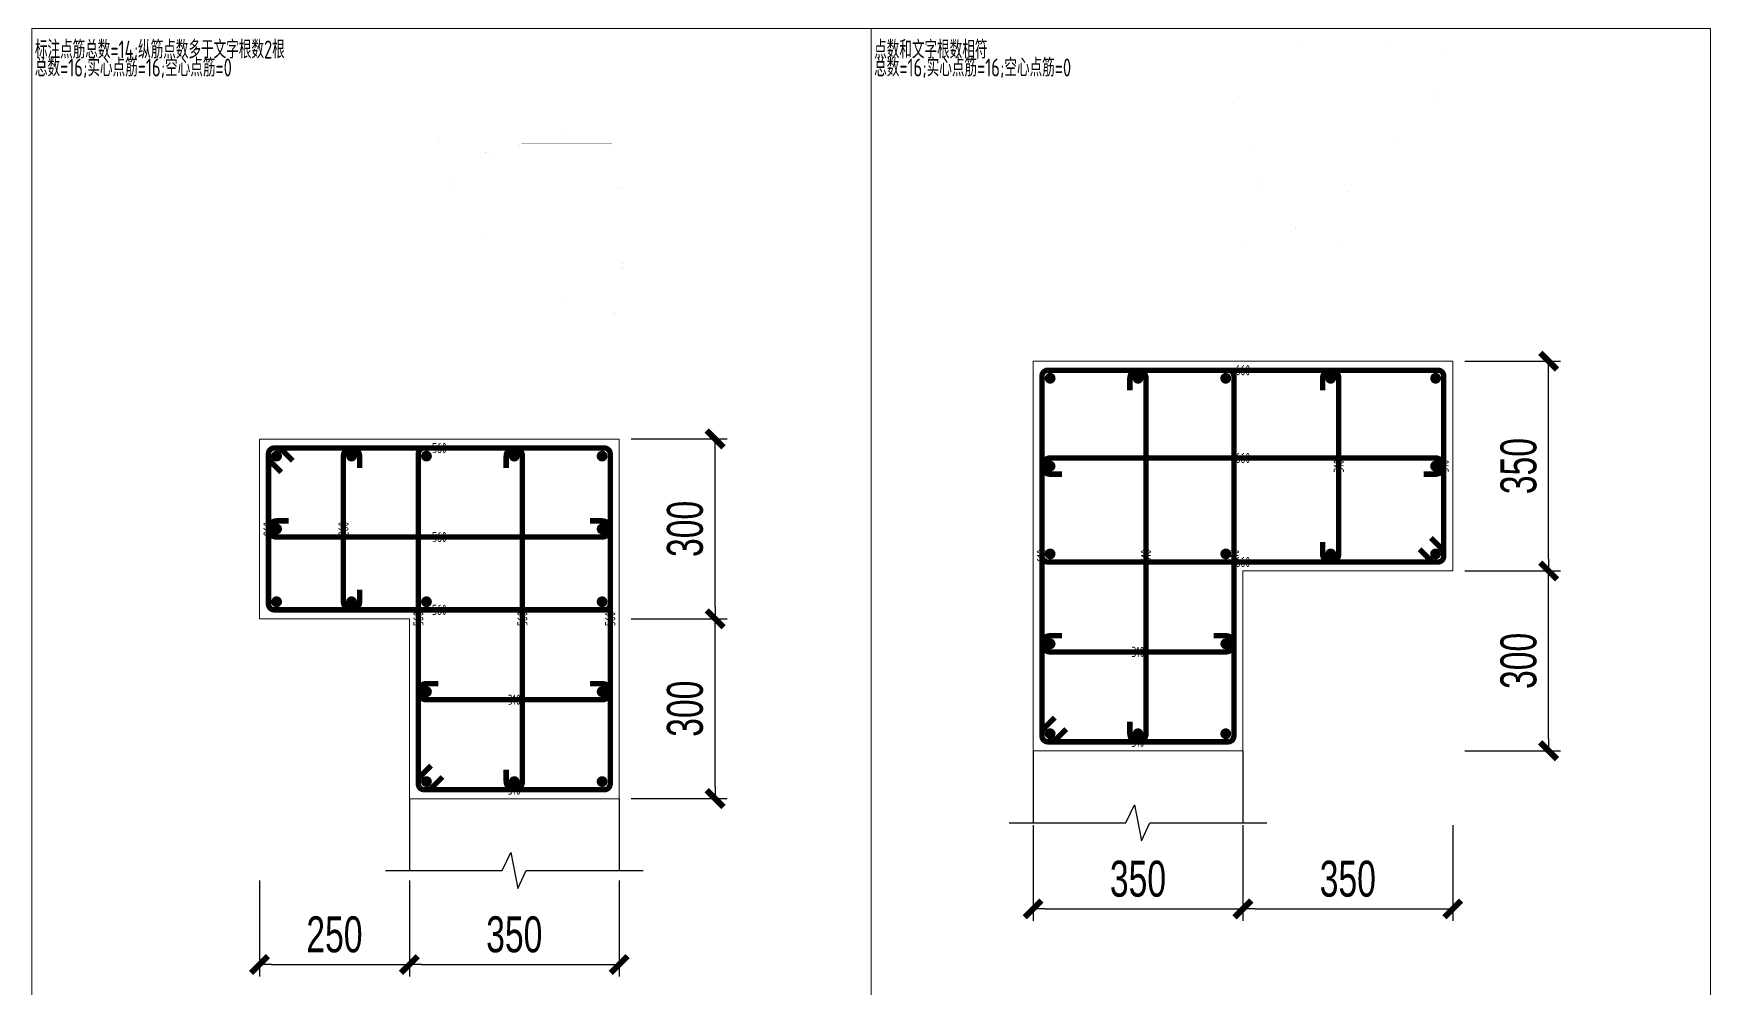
# Model space of a CAD drawing. Extents: x 5874492 to 7194610, y -939842 to -279257.
# Drawn here: x 6456374 to 6470361, y -470476 to -462519 of the extents above; entities that cross this region are included whole.
import ezdxf
from ezdxf.enums import TextEntityAlignment as Align

# ---------------------------------------------------------------- set-up
doc = ezdxf.new("R2010")
doc.units = 0
doc.header["$LTSCALE"] = 1000
for name, color, linetype, lineweight in [('S-墙柱-REIN', 1, 'Continuous', 20), ('S-墙柱-大样细线', 7, 'Continuous', 20), ('S-大样-REIN', 1, 'Continuous', 20), ('S-大样-实线', 2, 'Continuous', 20), ('S-板-楼板负筋', 1, 'Continuous', 20), ('S-通用-TAB', 7, 'Continuous', 20)]:
    doc.layers.add(name, color=color, linetype=linetype, lineweight=lineweight)
for name, color, linetype in [('S-墙柱-大样细线-pdx', 7, 'Continuous'), ('S-大样-实线-pdx', 7, 'Continuous'), ('z-详图标注', 3, 'Continuous')]:
    doc.layers.add(name, color=color, linetype=linetype)
doc.layers.add('箍筋长度', color=3, linetype='Continuous', plot=False)
doc.layers.add('配箍校核', color=34, linetype='Continuous', plot=False)
doc.styles.add('BW_Dim', font='Bweng.shx', dxfattribs={"width": 0.7, "bigfont": 'hztxt.shx'})
doc.styles.add('BW_Rein', font='tssdeng.shx', dxfattribs={"width": 0.7, "bigfont": 'hztxt.shx'})
doc.dimstyles.new('Cyz_20_100', dxfattribs={"dimtxt": 300, "dimasz": 100, "dimexe": 100, "dimexo": 100, "dimgap": 100, "dimtad": 1, "dimdec": 0, "dimlfac": 0.2, "dimzin": 0, "dimdsep": 46, "dimtxsty": 'BW_Dim', "dimblk": '_bwk', "dimcen": 0, "dimclrt": 7, "dimadec": 0, "dimazin": 0, "dimtfac": 1, "dimtdec": 0, "dimtix": 1, "dimtmove": 2, "dimatfit": 0, "dimfxl": 0, "dimtolj": 1, "dimtzin": 0, "dimarcsym": 0})

# ---------------------------------------------------------------- blocks, each defined once
blk = doc.blocks.new('_bwk')
blk.add_line((-1, 0), (0, 0))
at = {"const_width": 0.5}
blk.add_lwpolyline([(-0.7, -0.7), (0.7, 0.7)], dxfattribs=at)
blk = doc.blocks.new('*D2183')
at = {"layer": 'Defpoints', "color": 0, "transparency": 16777216}
for p in [(6468211, -467002), (6469011, -467002), (6468211, -468502)]:
    blk.add_point(p, dxfattribs=at)
at = {"layer": 'z-详图标注', "color": 0, "lineweight": -2, "transparency": 16777216}
for p, q in [((6468311, -467002), (6469111, -467002)), ((6469011, -468402), (6469011, -467102)), ((6468311, -468502), (6469111, -468502))]:
    blk.add_line(p, q, dxfattribs=at)
at = {"layer": 'z-详图标注', "color": 0, "lineweight": -2, "transparency": 16777216, "xscale": 100, "yscale": 100, "zscale": 100}
for p, rotation in [((6469011, -467002), 90), ((6469011, -468502), 270)]:
    blk.add_blockref('_bwk', p, dxfattribs=dict(at, rotation=rotation))
at = {"layer": 'z-详图标注', "color": 7, "transparency": 16777216, "insert": (6468761, -467752), "char_height": 300, "attachment_point": 5, "rotation": 90, "style": 'BW_Dim'}
blk.add_mtext('\\A1;300', dxfattribs=at)
blk = doc.blocks.new('*D2184')
at = {"layer": 'Defpoints', "color": 0, "transparency": 16777216}
for p in [(6468211, -465252), (6469011, -465252), (6468211, -467002)]:
    blk.add_point(p, dxfattribs=at)
at = {"layer": 'z-详图标注', "color": 0, "lineweight": -2, "transparency": 16777216}
for p, q in [((6468311, -465252), (6469111, -465252)), ((6469011, -466902), (6469011, -465352)), ((6468311, -467002), (6469111, -467002))]:
    blk.add_line(p, q, dxfattribs=at)
at = {"layer": 'z-详图标注', "color": 0, "lineweight": -2, "transparency": 16777216, "xscale": 100, "yscale": 100, "zscale": 100}
for p, rotation in [((6469011, -465252), 90), ((6469011, -467002), 270)]:
    blk.add_blockref('_bwk', p, dxfattribs=dict(at, rotation=rotation))
at = {"layer": 'z-详图标注', "color": 7, "transparency": 16777216, "insert": (6468761, -466127), "char_height": 300, "attachment_point": 5, "rotation": 90, "style": 'BW_Dim'}
blk.add_mtext('\\A1;350', dxfattribs=at)
blk = doc.blocks.new('*D2185')
at = {"layer": 'Defpoints', "color": 0, "transparency": 16777216}
for p in [(6464711, -469021), (6466461, -469021), (6466461, -469821)]:
    blk.add_point(p, dxfattribs=at)
at = {"layer": 'z-详图标注', "color": 0, "lineweight": -2, "transparency": 16777216}
for p, q in [((6464711, -469121), (6464711, -469921)), ((6466461, -469121), (6466461, -469921)), ((6464811, -469821), (6466361, -469821))]:
    blk.add_line(p, q, dxfattribs=at)
at = {"layer": 'z-详图标注', "color": 0, "lineweight": -2, "transparency": 16777216, "xscale": 100, "yscale": 100, "zscale": 100, "rotation": 180}
blk.add_blockref('_bwk', (6464711, -469821), dxfattribs=at)
at = {"layer": 'z-详图标注', "color": 0, "lineweight": -2, "transparency": 16777216, "xscale": 100, "yscale": 100, "zscale": 100}
blk.add_blockref('_bwk', (6466461, -469821), dxfattribs=at)
at = {"layer": 'z-详图标注', "color": 7, "transparency": 16777216, "insert": (6465586, -469571), "char_height": 300, "attachment_point": 5, "style": 'BW_Dim'}
blk.add_mtext('\\A1;350', dxfattribs=at)
blk = doc.blocks.new('*D2186')
at = {"layer": 'Defpoints', "color": 0, "transparency": 16777216}
for p in [(6466461, -469021), (6468211, -469021), (6468211, -469821)]:
    blk.add_point(p, dxfattribs=at)
at = {"layer": 'z-详图标注', "color": 0, "lineweight": -2, "transparency": 16777216}
for p, q in [((6466461, -469121), (6466461, -469921)), ((6468211, -469121), (6468211, -469921)), ((6466561, -469821), (6468111, -469821))]:
    blk.add_line(p, q, dxfattribs=at)
at = {"layer": 'z-详图标注', "color": 0, "lineweight": -2, "transparency": 16777216, "xscale": 100, "yscale": 100, "zscale": 100, "rotation": 180}
blk.add_blockref('_bwk', (6466461, -469821), dxfattribs=at)
at = {"layer": 'z-详图标注', "color": 0, "lineweight": -2, "transparency": 16777216, "xscale": 100, "yscale": 100, "zscale": 100}
blk.add_blockref('_bwk', (6468211, -469821), dxfattribs=at)
at = {"layer": 'z-详图标注', "color": 7, "transparency": 16777216, "insert": (6467336, -469571), "char_height": 300, "attachment_point": 5, "style": 'BW_Dim'}
blk.add_mtext('\\A1;350', dxfattribs=at)
blk = doc.blocks.new('*D2538')
at = {"layer": 'Defpoints', "color": 0, "transparency": 16777216}
for p in [(6461259, -467401), (6462059, -467401), (6461259, -468901)]:
    blk.add_point(p, dxfattribs=at)
at = {"layer": 'z-详图标注', "color": 0, "lineweight": -2, "transparency": 16777216}
for p, q in [((6461359, -467401), (6462159, -467401)), ((6462059, -468801), (6462059, -467501)), ((6461359, -468901), (6462159, -468901))]:
    blk.add_line(p, q, dxfattribs=at)
at = {"layer": 'z-详图标注', "color": 0, "lineweight": -2, "transparency": 16777216, "xscale": 100, "yscale": 100, "zscale": 100}
for p, rotation in [((6462059, -467401), 90), ((6462059, -468901), 270)]:
    blk.add_blockref('_bwk', p, dxfattribs=dict(at, rotation=rotation))
at = {"layer": 'z-详图标注', "color": 7, "transparency": 16777216, "insert": (6461809, -468151), "char_height": 300, "attachment_point": 5, "rotation": 90, "style": 'BW_Dim'}
blk.add_mtext('\\A1;300', dxfattribs=at)
blk = doc.blocks.new('*D2539')
at = {"layer": 'Defpoints', "color": 0, "transparency": 16777216}
for p in [(6461259, -465901), (6462059, -465901), (6461259, -467401)]:
    blk.add_point(p, dxfattribs=at)
at = {"layer": 'z-详图标注', "color": 0, "lineweight": -2, "transparency": 16777216}
for p, q in [((6461359, -465901), (6462159, -465901)), ((6462059, -467301), (6462059, -466001)), ((6461359, -467401), (6462159, -467401))]:
    blk.add_line(p, q, dxfattribs=at)
at = {"layer": 'z-详图标注', "color": 0, "lineweight": -2, "transparency": 16777216, "xscale": 100, "yscale": 100, "zscale": 100}
for p, rotation in [((6462059, -465901), 90), ((6462059, -467401), 270)]:
    blk.add_blockref('_bwk', p, dxfattribs=dict(at, rotation=rotation))
at = {"layer": 'z-详图标注', "color": 7, "transparency": 16777216, "insert": (6461809, -466651), "char_height": 300, "attachment_point": 5, "rotation": 90, "style": 'BW_Dim'}
blk.add_mtext('\\A1;300', dxfattribs=at)
blk = doc.blocks.new('*D2540')
at = {"layer": 'Defpoints', "color": 0, "transparency": 16777216}
for p in [(6458259, -469485), (6459509, -469485), (6459509, -470285)]:
    blk.add_point(p, dxfattribs=at)
at = {"layer": 'z-详图标注', "color": 0, "lineweight": -2, "transparency": 16777216}
for p, q in [((6458259, -469585), (6458259, -470385)), ((6459509, -469585), (6459509, -470385)), ((6458359, -470285), (6459409, -470285))]:
    blk.add_line(p, q, dxfattribs=at)
at = {"layer": 'z-详图标注', "color": 0, "lineweight": -2, "transparency": 16777216, "xscale": 100, "yscale": 100, "zscale": 100, "rotation": 180}
blk.add_blockref('_bwk', (6458259, -470285), dxfattribs=at)
at = {"layer": 'z-详图标注', "color": 0, "lineweight": -2, "transparency": 16777216, "xscale": 100, "yscale": 100, "zscale": 100}
blk.add_blockref('_bwk', (6459509, -470285), dxfattribs=at)
at = {"layer": 'z-详图标注', "color": 7, "transparency": 16777216, "insert": (6458884, -470035), "char_height": 300, "attachment_point": 5, "style": 'BW_Dim'}
blk.add_mtext('\\A1;250', dxfattribs=at)
blk = doc.blocks.new('*D2541')
at = {"layer": 'Defpoints', "color": 0, "transparency": 16777216}
for p in [(6459509, -469485), (6461259, -469485), (6461259, -470285)]:
    blk.add_point(p, dxfattribs=at)
at = {"layer": 'z-详图标注', "color": 0, "lineweight": -2, "transparency": 16777216}
for p, q in [((6459509, -469585), (6459509, -470385)), ((6461259, -469585), (6461259, -470385)), ((6459609, -470285), (6461159, -470285))]:
    blk.add_line(p, q, dxfattribs=at)
at = {"layer": 'z-详图标注', "color": 0, "lineweight": -2, "transparency": 16777216, "xscale": 100, "yscale": 100, "zscale": 100, "rotation": 180}
blk.add_blockref('_bwk', (6459509, -470285), dxfattribs=at)
at = {"layer": 'z-详图标注', "color": 0, "lineweight": -2, "transparency": 16777216, "xscale": 100, "yscale": 100, "zscale": 100}
blk.add_blockref('_bwk', (6461259, -470285), dxfattribs=at)
at = {"layer": 'z-详图标注', "color": 7, "transparency": 16777216, "insert": (6460384, -470035), "char_height": 300, "attachment_point": 5, "style": 'BW_Dim'}
blk.add_mtext('\\A1;350', dxfattribs=at)

msp = doc.modelspace()

# ---------------------------------------------------------------- linework, layer by layer
at = {"layer": 'S-墙柱-REIN', "const_width": 45}
for points in [[(6458379.1, -466043.8, 1), (6458424.1, -466043.8, 1)], [(6459004.1, -466043.8, 1), (6459049.1, -466043.8, 1)], [(6459629.1, -466043.8, 1), (6459674.1, -466043.8, 1)], [(6460361.6, -466043.8, 1), (6460406.6, -466043.8, 1)], [(6461094.1, -466043.8, 1), (6461139.1, -466043.8, 1)], [(6458379.1, -466651.3, 1), (6458424.1, -466651.3, 1)], [(6461094.1, -466651.3, 1), (6461139.1, -466651.3, 1)], [(6458379.1, -467258.8, 1), (6458424.1, -467258.8, 1)], [(6459004.1, -467258.8, 1), (6459049.1, -467258.8, 1)], [(6459629.1, -467258.8, 1), (6459674.1, -467258.8, 1)], [(6461094.1, -467258.8, 1), (6461139.1, -467258.8, 1)], [(6459629.1, -468008.8, 1), (6459674.1, -468008.8, 1)], [(6461094.1, -468008.8, 1), (6461139.1, -468008.8, 1)], [(6459629.1, -468758.8, 1), (6459674.1, -468758.8, 1)], [(6460361.6, -468758.8, 1), (6460406.6, -468758.8, 1)], [(6461094.1, -468758.8, 1), (6461139.1, -468758.8, 1)]]:
    msp.add_lwpolyline(points, format="xyb", close=True, dxfattribs=at)
at = {"layer": 'S-墙柱-大样细线'}
msp.add_lwpolyline([(6459509.1, -467401.3), (6459509.1, -468901.3), (6461259.1, -468901.3), (6461259.1, -465901.3), (6458259.1, -465901.3), (6458259.1, -467401.3)], close=True, dxfattribs=at)
at = {"layer": 'S-墙柱-大样细线-pdx'}
for points in [[(6459509.1, -468901.3), (6459509.1, -469501.3)], [(6461259.1, -468901.3), (6461259.1, -469501.3)], [(6459309.1, -469501.3), (6460284.1, -469501.3), (6460354.1, -469351.3), (6460414.1, -469651.3), (6460484.1, -469501.3), (6461459.1, -469501.3)]]:
    msp.add_lwpolyline(points, dxfattribs=at)
at = {"layer": 'S-大样-REIN'}
for points, const_width in [([(6460787.9, -463447.5), (6460787.9, -463397.5, -1), (6460855.4, -463397.5), (6460855.4, -464755, -1), (6460787.9, -464755), (6460787.9, -464705)], 0.15), ([(6460176.6, -464105), (6460176.6, -464155, -1), (6460109.1, -464155), (6460109.1, -463547.5, -1), (6460176.6, -463547.5), (6460176.6, -463597.5)], 0.15), ([(6461212.9, -463742.5), (6461262.9, -463742.5, -1), (6461262.9, -463810), (6459905.4, -463810, -1), (6459905.4, -463742.5), (6459955.4, -463742.5)], 0.15), ([(6461212.9, -464421.3), (6461262.9, -464421.3, -1), (6461262.9, -464488.8), (6460530.4, -464488.8, -1), (6460530.4, -464421.3), (6460580.4, -464421.3)], 0.15), ([(6459094.1, -467158.8), (6459094.1, -467258.8, -1), (6458959.1, -467258.8), (6458959.1, -466043.8, -1), (6459094.1, -466043.8), (6459094.1, -466143.8)], 45), ([(6460316.6, -466143.8), (6460316.6, -466043.8, -1), (6460451.6, -466043.8), (6460451.6, -468758.8, -1), (6460316.6, -468758.8), (6460316.6, -468658.8)], 45), ([(6461016.6, -466583.8), (6461116.6, -466583.8, -1), (6461116.6, -466718.8), (6458401.6, -466718.8, -1), (6458401.6, -466583.8), (6458501.6, -466583.8)], 45), ([(6461016.6, -467941.3), (6461116.6, -467941.3, -1), (6461116.6, -468076.3), (6459651.6, -468076.3, -1), (6459651.6, -467941.3), (6459751.6, -467941.3)], 45)]:
    msp.add_lwpolyline(points, format="xyb", dxfattribs=dict(at, const_width=const_width))
at = {"layer": 'S-大样-REIN', "color": 1}
for points, const_width in [([(6459793.4, -463483.3), (6459747.4, -463437.3, -0.1989124), (6459740.4, -463420.3), (6459740.4, -463406.5, -0.4142136), (6459764.4, -463382.5), (6461141.4, -463382.5, -0.4142136), (6461165.4, -463406.5), (6461165.4, -464033.5, -0.4142136), (6461141.4, -464057.5), (6459764.4, -464057.5, -0.4142136), (6459740.4, -464033.5), (6459740.4, -463406.5, -0.4142136), (6459764.4, -463382.5), (6459778.2, -463382.5, -0.1989124), (6459795.1, -463389.6), (6459841.1, -463435.5)], 0.15), ([(6460522.4, -464810.8), (6460476.4, -464856.8, -0.1989124), (6460459.4, -464863.8), (6460445.6, -464863.8, -0.4142136), (6460421.6, -464839.8), (6460421.6, -463462.8, -0.4142136), (6460445.6, -463438.8), (6461197.6, -463438.8, -0.4142136), (6461221.6, -463462.8), (6461221.6, -464839.8, -0.4142136), (6461197.6, -464863.8), (6460445.6, -464863.8, -0.4142136), (6460421.6, -464839.8), (6460421.6, -464826, -0.1989124), (6460428.7, -464809), (6460474.6, -464763.1)], 0.15), ([(6458440.1, -466177.7), (6458348.2, -466085.8, -0.1989124), (6458334.1, -466051.9), (6458334.1, -466024.3, -0.4142136), (6458382.1, -465976.3), (6461136.1, -465976.3, -0.4142136), (6461184.1, -466024.3), (6461184.1, -467278.3, -0.4142136), (6461136.1, -467326.3), (6458382.1, -467326.3, -0.4142136), (6458334.1, -467278.3), (6458334.1, -466024.3, -0.4142136), (6458382.1, -465976.3), (6458409.7, -465976.3, -0.1989124), (6458443.7, -465990.4), (6458535.6, -466082.3)], 45), ([(6459785.6, -468720.3), (6459693.7, -468812.2, -0.1989124), (6459659.7, -468826.3), (6459632.1, -468826.3, -0.4142136), (6459584.1, -468778.3), (6459584.1, -466024.3, -0.4142136), (6459632.1, -465976.3), (6461136.1, -465976.3, -0.4142136), (6461184.1, -466024.3), (6461184.1, -468778.3, -0.4142136), (6461136.1, -468826.3), (6459632.1, -468826.3, -0.4142136), (6459584.1, -468778.3), (6459584.1, -468750.7, -0.1989124), (6459598.2, -468716.8), (6459690.1, -468624.9)], 45)]:
    msp.add_lwpolyline(points, format="xyb", dxfattribs=dict(at, const_width=const_width))
at = {"layer": 'S-大样-REIN', "const_width": 45}
for points in [[(6464830.7, -465394.6, 1), (6464875.7, -465394.6, 1)], [(6465563.2, -465394.6, 1), (6465608.2, -465394.6, 1)], [(6466295.7, -465394.6, 1), (6466340.7, -465394.6, 1)], [(6467170.7, -465394.6, 1), (6467215.7, -465394.6, 1)], [(6468045.7, -465394.6, 1), (6468090.7, -465394.6, 1)], [(6464830.7, -466127.1, 1), (6464875.7, -466127.1, 1)], [(6468045.7, -466127.1, 1), (6468090.7, -466127.1, 1)], [(6464830.7, -466859.6, 1), (6464875.7, -466859.6, 1)], [(6466295.7, -466859.6, 1), (6466340.7, -466859.6, 1)], [(6467170.7, -466859.6, 1), (6467215.7, -466859.6, 1)], [(6468045.7, -466859.6, 1), (6468090.7, -466859.6, 1)], [(6464830.7, -467609.6, 1), (6464875.7, -467609.6, 1)], [(6466295.7, -467609.6, 1), (6466340.7, -467609.6, 1)], [(6464830.7, -468359.6, 1), (6464875.7, -468359.6, 1)], [(6465563.2, -468359.6, 1), (6465608.2, -468359.6, 1)], [(6466295.7, -468359.6, 1), (6466340.7, -468359.6, 1)]]:
    msp.add_lwpolyline(points, format="xyb", close=True, dxfattribs=at)
at = {"layer": 'S-大样-实线'}
msp.add_lwpolyline([(6466460.7, -467002.1), (6468210.7, -467002.1), (6468210.7, -465252.1), (6464710.7, -465252.1), (6464710.7, -468502.1), (6466460.7, -468502.1)], close=True, dxfattribs=at)
at = {"layer": 'S-大样-实线-pdx'}
for points in [[(6464710.7, -468502.1), (6464710.7, -469102.1)], [(6466460.7, -468502.1), (6466460.7, -469102.1)], [(6464510.7, -469102.1), (6465485.7, -469102.1), (6465555.7, -468952.1), (6465615.7, -469252.1), (6465685.7, -469102.1), (6466660.7, -469102.1)]]:
    msp.add_lwpolyline(points, dxfattribs=at)
at = {"layer": 'S-板-楼板负筋'}
for points, const_width in [([(6468120.2, -463363.9), (6468166.2, -463409.8, -0.1989124), (6468173.2, -463426.8), (6468173.2, -463440.6, -0.4142136), (6468149.2, -463464.6), (6466522.2, -463464.6, -0.4142136), (6466498.2, -463440.6), (6466498.2, -462688.6, -0.4142136), (6466522.2, -462664.6), (6468149.2, -462664.6, -0.4142136), (6468173.2, -462688.6), (6468173.2, -463440.6, -0.4142136), (6468149.2, -463464.6), (6468135.4, -463464.6, -0.1989124), (6468118.4, -463457.6), (6468072.5, -463411.6)], 0.1), ([(6466864.5, -462673.3), (6466864.5, -462623.3, -1), (6466932, -462623.3), (6466932, -464105.8, -1), (6466864.5, -464105.8), (6466864.5, -464055.8)], 0.1), ([(6467668.2, -462673.3), (6467668.2, -462623.3, -1), (6467735.7, -462623.3), (6467735.7, -463355.8, -1), (6467668.2, -463355.8), (6467668.2, -463305.8)], 0.1), ([(6466542.7, -464217.9), (6466496.7, -464263.8, -0.1989124), (6466479.7, -464270.8), (6466466, -464270.8, -0.4142136), (6466442, -464246.8), (6466442, -462744.8, -0.4142136), (6466466, -462720.8), (6467218, -462720.8, -0.4142136), (6467242, -462744.8), (6467242, -464246.8, -0.4142136), (6467218, -464270.8), (6466466, -464270.8, -0.4142136), (6466442, -464246.8), (6466442, -464233.1, -0.1989124), (6466449, -464216.1), (6466494.9, -464170.1)], 0.1), ([(6466507, -463098.3), (6466457, -463098.3, -1), (6466457, -463030.8), (6468064.5, -463030.8, -1), (6468064.5, -463098.3), (6468014.5, -463098.3)], 0.1), ([(6467289.5, -463772.1), (6467339.5, -463772.1, -1), (6467339.5, -463839.6), (6466607, -463839.6, -1), (6466607, -463772.1), (6466657, -463772.1)], 0.1), ([(6464987.1, -468321.1), (6464895.2, -468413, -0.1989124), (6464861.3, -468427.1), (6464833.7, -468427.1, -0.4142136), (6464785.7, -468379.1), (6464785.7, -465375.1, -0.4142136), (6464833.7, -465327.1), (6466337.7, -465327.1, -0.4142136), (6466385.7, -465375.1), (6466385.7, -468379.1, -0.4142136), (6466337.7, -468427.1), (6464833.7, -468427.1, -0.4142136), (6464785.7, -468379.1), (6464785.7, -468351.5, -0.1989124), (6464799.8, -468317.6), (6464891.7, -468225.7)], 45), ([(6468029.7, -466725.7), (6468121.6, -466817.6, -0.1989124), (6468135.7, -466851.5), (6468135.7, -466879.1, -0.4142136), (6468087.7, -466927.1), (6464833.7, -466927.1, -0.4142136), (6464785.7, -466879.1), (6464785.7, -465375.1, -0.4142136), (6464833.7, -465327.1), (6468087.7, -465327.1, -0.4142136), (6468135.7, -465375.1), (6468135.7, -466879.1, -0.4142136), (6468087.7, -466927.1), (6468060.1, -466927.1, -0.1989124), (6468026.2, -466913), (6467934.3, -466821.1)], 45), ([(6465518.2, -465494.6), (6465518.2, -465394.6, -1), (6465653.2, -465394.6), (6465653.2, -468359.6, -1), (6465518.2, -468359.6), (6465518.2, -468259.6)], 45), ([(6467125.7, -465494.6), (6467125.7, -465394.6, -1), (6467260.7, -465394.6), (6467260.7, -466859.6, -1), (6467125.7, -466859.6), (6467125.7, -466759.6)], 45), ([(6464953.2, -466194.6), (6464853.2, -466194.6, -1), (6464853.2, -466059.6), (6468068.2, -466059.6, -1), (6468068.2, -466194.6), (6467968.2, -466194.6)], 45), ([(6466218.2, -467542.1), (6466318.2, -467542.1, -1), (6466318.2, -467677.1), (6464853.2, -467677.1, -1), (6464853.2, -467542.1), (6464953.2, -467542.1)], 45)]:
    msp.add_lwpolyline(points, format="xyb", dxfattribs=dict(at, const_width=const_width))
at = {"layer": 'S-通用-TAB'}
for points in [[(6456360.7, -474477.1), (6456360.7, -462477.1), (6463360.7, -462477.1), (6463360.7, -474477.1), (6456360.7, -474477.1), (6456360.7, -471277.1), (6463360.7, -471277.1), (6463360.7, -472077.1), (6456360.7, -472077.1), (6456360.7, -472877.1), (6463360.7, -472877.1), (6463360.7, -473677.1), (6456360.7, -473677.1), (6456360.7, -474477.1)], [(6463360.7, -474477.1), (6463360.7, -462477.1), (6470360.7, -462477.1), (6470360.7, -474477.1), (6463360.7, -474477.1), (6463360.7, -471277.1), (6470360.7, -471277.1), (6470360.7, -472077.1), (6463360.7, -472077.1), (6463360.7, -472877.1), (6470360.7, -472877.1), (6470360.7, -473677.1), (6463360.7, -473677.1), (6463360.7, -474477.1)]]:
    msp.add_lwpolyline(points, dxfattribs=at)

# ---------------------------------------------------------------- texts
at = {"layer": '箍筋长度', "style": 'BW_Rein', "width": 0.7}
for s, p in [('660', (6466460.7, -465327.1)), ('560', (6459759.1, -465976.3)), ('660', (6466460.7, -466059.6)), ('560', (6459759.1, -466718.8)), ('660', (6466460.7, -466927.1)), ('560', (6459759.1, -467326.3)), ('310', (6465585.7, -467677.1)), ('310', (6460384.1, -468076.3)), ('310', (6465585.7, -468427.1)), ('310', (6460384.1, -468826.3))]:
    msp.add_text(s, height=85, dxfattribs=at).set_placement(p, align=Align.MIDDLE_CENTER)
for s, p in [('310', (6467260.7, -466127.1)), ('310', (6468135.7, -466127.1)), ('260', (6458334.1, -466651.3)), ('260', (6458959.1, -466651.3)), ('610', (6464785.7, -466877.1)), ('610', (6465653.2, -466877.1)), ('610', (6466385.7, -466877.1)), ('560', (6459584.1, -467401.3)), ('560', (6460451.6, -467401.3)), ('560', (6461184.1, -467401.3))]:
    msp.add_text(s, height=85, rotation=90, dxfattribs=at).set_placement(p, align=Align.MIDDLE_CENTER)
at = {"layer": '配箍校核', "color": 1, "style": 'BW_Rein', "width": 0.7}
msp.add_text('标注点筋总数=14;纵筋点数多于文字根数2根', height=150, dxfattribs=at).set_placement((6456385.7, -462727.1))
at = {"layer": '配箍校核', "style": 'BW_Rein', "width": 0.7}
for s, p in [('点数和文字根数相符', (6463385.7, -462727.1)), ('总数=16;实心点筋=16;空心点筋=0', (6456385.7, -462877.1)), ('总数=16;实心点筋=16;空心点筋=0', (6463385.7, -462877.1))]:
    msp.add_text(s, height=150, dxfattribs=at).set_placement(p)

# ---------------------------------------------------------------- dimensions: what is measured, and where the dimension line sits
at = {"layer": 'z-详图标注'}
for base, p1, p2, picture, middle in [((6469010.7, -465252.1), (6468210.7, -467002.1), (6468210.7, -465252.1), '*D2184', (6468760.7, -466127.1)), ((6462059.1, -465901.3), (6461259.1, -467401.3), (6461259.1, -465901.3), '*D2539', (6461809.1, -466651.3)), ((6469010.7, -467002.1), (6468210.7, -468502.1), (6468210.7, -467002.1), '*D2183', (6468760.7, -467752.1)), ((6462059.1, -467401.3), (6461259.1, -468901.3), (6461259.1, -467401.3), '*D2538', (6461809.1, -468151.3))]:
    dim = msp.add_linear_dim(base=base, p1=p1, p2=p2, angle=90, dimstyle='Cyz_20_100', dxfattribs=at)
    dim.commit()
    dim.dimension.update_dxf_attribs({"geometry": picture, "text_midpoint": middle})
for base, p1, p2, picture, middle in [((6466460.7, -469821.1), (6464710.7, -469021.1), (6466460.7, -469021.1), '*D2185', (6465585.7, -469571.1)), ((6468210.7, -469821.1), (6466460.7, -469021.1), (6468210.7, -469021.1), '*D2186', (6467335.7, -469571.1)), ((6459509.1, -470285.4), (6458259.1, -469485.4), (6459509.1, -469485.4), '*D2540', (6458884.1, -470035.4)), ((6461259.1, -470285.4), (6459509.1, -469485.4), (6461259.1, -469485.4), '*D2541', (6460384.1, -470035.4))]:
    dim = msp.add_linear_dim(base=base, p1=p1, p2=p2, dimstyle='Cyz_20_100', dxfattribs=at)
    dim.commit()
    dim.dimension.update_dxf_attribs({"geometry": picture, "text_midpoint": middle})

doc.saveas('drawing.dxf')
